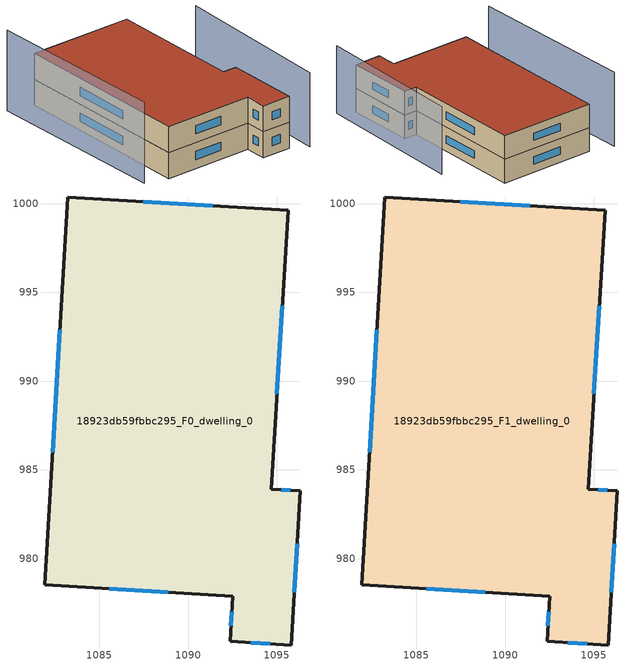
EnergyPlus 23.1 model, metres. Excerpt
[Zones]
18923db59fbbc295_F0_dwelling_0
 floor ground (EU_floor_Construction): 1095.63,999.63 1094.68,983.91 1096.33,983.81 1095.81,975.12 1092.36,975.33 1092.52,977.88 1081.91,978.52 1083.23,1000.38 z0
 wall outside (EU_wall_Construction): 1094.68,983.91 1095.63,999.63 1083.23,1000.38 1081.91,978.52 1092.52,977.88 1092.36,975.33 1095.81,975.12 1096.33,983.81 1094.68,983.91 z0:3
 window (EU_Window_Construction): 1095.01,989.29 1095.31,994.25 / 1095.77,983.84 1095.25,983.88 / 1095.99,978.1 1096.15,980.84 / 1093.54,975.26 1094.63,975.19 / 1092.46,977.01 1092.42,976.2 / 1085.54,978.3 1088.88,978.1 / 1082.78,992.9 1082.36,986 / 1091.39,999.89 1087.47,1000.13 z1.03:1.97
18923db59fbbc295_F1_dwelling_0
 floor to 18923db59fbbc295_F0_dwelling_0 (EU_floor_Construction): 1095.63,999.63 1094.68,983.91 1096.33,983.81 1095.81,975.12 1092.36,975.33 1092.52,977.88 1081.91,978.52 1083.23,1000.38 z3
 wall outside (EU_wall_Construction): 1094.68,983.91 1095.63,999.63 1083.23,1000.38 1081.91,978.52 1092.52,977.88 1092.36,975.33 1095.81,975.12 1096.33,983.81 1094.68,983.91 z3:6
 window (EU_Window_Construction): 1095.01,989.29 1095.31,994.25 / 1095.77,983.84 1095.25,983.88 / 1095.99,978.1 1096.15,980.84 / 1093.54,975.26 1094.63,975.19 / 1092.46,977.01 1092.42,976.2 / 1085.54,978.3 1088.88,978.1 / 1082.78,992.9 1082.36,986 / 1091.39,999.89 1087.47,1000.13 z4.03:4.97
 roof outside (EU_roof_Construction): 1095.81,975.12 1096.33,983.81 1094.68,983.91 1095.63,999.63 1083.23,1000.38 1081.91,978.52 1092.52,977.88 1092.36,975.33 z6
shading: 1080.25,1001.32 1079.33,979.51 z0:9.4; 1097.63,973.92 1099.38,993.2 z0:8.6
[Building]
EU S2 Campaign: North Axis=0; Terrain=City; Solar Distribution=FullExterior
[Site:Location]
Cape.Town.Intl.AP: Latitude=-33.965; Longitude=18.602; Time Zone=2; Elevation=46
[SizingPeriod:WeatherFileDays]
AnnualSizingPeriod: Begin Month=1; Begin Day of Month=1; End Month=12; End Day of Month=31; Day of Week for Start Day=Monday; Use Weather File Daylight Saving Period=No; Use Weather File Rain and Snow Indicators=No
[MATERIAL]
EU_InternalMass_Material: Roughness=MediumRough; Thickness=0.1; Conductivity=1; Density=1800; Specific Heat=900; Thermal Absorptance=0.9; Solar Absorptance=0.7; Visible Absorptance=0.7
[MATERIAL:NOMASS] Roughness=MediumRough; Thermal Absorptance=0.9; Solar Absorptance=0.7; Visible Absorptance=0.7
Name | Thermal Resistance
EU_wall_NoMass | 0.493876
EU_roof_NoMass | 0.449382
EU_floor_NoMass | 1.25
[WINDOWMATERIAL:SIMPLEGLAZINGSYSTEM]
EU_Window_SimpleGlazing: UFactor=4.4; Solar Heat Gain Coefficient=0.85; Visible Transmittance=0.85
[CONSTRUCTION]
EU_wall_Construction: EU_wall_NoMass
EU_roof_Construction: EU_roof_NoMass
EU_floor_Construction: EU_floor_NoMass
EU_Window_Construction: EU_Window_SimpleGlazing
EU_InternalMass_Construction: EU_InternalMass_Material
[ZONE] Type=1; Multiplier=1; Ceiling Height=autocalculate; Volume=873.638; Floor Area=autocalculate; Part of Total Floor Area=Yes
18923db59fbbc295_F0_dwelling_0; 18923db59fbbc295_F1_dwelling_0
[INTERNALMASS] Construction=EU_InternalMass_Construction; Surface Area=291.213
Name | Zone or ZoneList
18923db59fbbc295_F0_dwelling_0_EU_InternalMass | 18923db59fbbc295_F0_dwelling_0
18923db59fbbc295_F1_dwelling_0_EU_InternalMass | 18923db59fbbc295_F1_dwelling_0
[OTHEREQUIPMENT] Fuel Type=Electricity; Design Level Calculation Method=Watts/Area; Power per Zone Floor Area=1; Fraction Latent=0; Fraction Radiant=0; Fraction Lost=0; Carbon Dioxide Generation Rate=0; EndUse Subcategory=EU_Step8_InternalGains
Name | Zone or ZoneList or Space or SpaceList | Schedule
EU_Step8_InternalGain_18923db59fbbc295_F0_dwelling_0_f000 | 18923db59fbbc295_F0_dwelling_0 | EU_Step8_GainSchedule_18923db59fbbc295_F0_dwelling_0_f000
EU_Step8_InternalGain_18923db59fbbc295_F1_dwelling_0_f000 | 18923db59fbbc295_F1_dwelling_0 | EU_Step8_GainSchedule_18923db59fbbc295_F1_dwelling_0_f000
[ZONEVENTILATION:DESIGNFLOWRATE] Schedule=EU_AlwaysOn; Design Flow Rate Calculation Method=AirChanges/Hour; Air Changes per Hour=0.64; Ventilation Type=Natural; Fan Pressure Rise=0; Fan Total Efficiency=1; Constant Term Coefficient=1; Temperature Term Coefficient=0; Velocity Term Coefficient=0; Velocity Squared Term Coefficient=0; Minimum Indoor Temperature=-100; Maximum Indoor Temperature=100; Delta Temperature=-100; Minimum Outdoor Temperature=-100; Maximum Outdoor Temperature=100; Maximum Wind Speed=40
Name | Zone or ZoneList or Space or SpaceList
EU_ConstantAir_18923db59fbbc295_F0_dwelling_0 | 18923db59fbbc295_F0_dwelling_0
EU_ConstantAir_18923db59fbbc295_F1_dwelling_0 | 18923db59fbbc295_F1_dwelling_0
[HVACTEMPLATE:THERMOSTAT] Constant Heating Setpoint=20; Constant Cooling Setpoint=50
EU_HeatOnly_18923db59fbbc295_F0_dwelling_0; EU_HeatOnly_18923db59fbbc295_F1_dwelling_0
[HVACTEMPLATE:ZONE:IDEALLOADSAIRSYSTEM] System Availability Schedule=EU_AlwaysOn; Maximum Heating Supply Air Temperature=50; Minimum Cooling Supply Air Temperature=13; Maximum Heating Supply Air Humidity Ratio=0.0156; Minimum Cooling Supply Air Humidity Ratio=0.0077; Heating Limit=NoLimit; Cooling Limit=NoLimit; Heating Availability Schedule=EU_AlwaysOn; Cooling Availability Schedule=EU_CoolingOff; Dehumidification Control Type=ConstantSensibleHeatRatio; Cooling Sensible Heat Ratio=0.7; Dehumidification Setpoint=60; Humidification Control Type=None; Humidification Setpoint=30; Outdoor Air Method=None; Outdoor Air Flow Rate per Person=0.00944; Outdoor Air Flow Rate per Zone Floor Area=0; Outdoor Air Flow Rate per Zone=0; Demand Controlled Ventilation Type=None; Outdoor Air Economizer Type=NoEconomizer; Heat Recovery Type=None; Sensible Heat Recovery Effectiveness=0.7; Latent Heat Recovery Effectiveness=0.65
Name | Template Thermostat
18923db59fbbc295_F0_dwelling_0 | EU_HeatOnly_18923db59fbbc295_F0_dwelling_0
18923db59fbbc295_F1_dwelling_0 | EU_HeatOnly_18923db59fbbc295_F1_dwelling_0
[SIZING:ZONE] Zone Cooling Design Supply Air Temperature Input Method=SupplyAirTemperature; Zone Cooling Design Supply Air Temperature=13; Zone Heating Design Supply Air Temperature Input Method=SupplyAirTemperature; Zone Heating Design Supply Air Temperature=50; Zone Cooling Design Supply Air Humidity Ratio=0.008; Zone Heating Design Supply Air Humidity Ratio=0.008; Cooling Design Air Flow Method=DesignDay; Cooling Design Air Flow Rate=0; Cooling Minimum Air Flow per Zone Floor Area=0.000762; Cooling Minimum Air Flow=0; Cooling Minimum Air Flow Fraction=0.2; Heating Design Air Flow Method=DesignDay; Heating Design Air Flow Rate=0; Heating Maximum Air Flow per Zone Floor Area=0.002032; Heating Maximum Air Flow=0.141576; Heating Maximum Air Flow Fraction=0.3; Account for Dedicated Outdoor Air System=No; Dedicated Outdoor Air System Control Strategy=NeutralSupplyAir; Dedicated Outdoor Air Low Setpoint Temperature for Design=autosize; Dedicated Outdoor Air High Setpoint Temperature for Design=autosize; Zone Load Sizing Method=Sensible Load Only No Latent Load; Zone Latent Cooling Design Supply Air Humidity Ratio Input Method=HumidityRatioDifference; Zone Cooling Design Supply Air Humidity Ratio Difference=0.005; Zone Latent Heating Design Supply Air Humidity Ratio Input Method=HumidityRatioDifference; Zone Humidification Design Supply Air Humidity Ratio Difference=0.005
18923db59fbbc295_F0_dwelling_0; 18923db59fbbc295_F1_dwelling_0
[SCHEDULE:CONSTANT]
Name | Hourly Value
EU_AlwaysOn | 1
EU_CoolingOff | 0
[SCHEDULE:FILE] Column Number=1; Rows to Skip at Top=0; Number of Hours of Data=8760; Column Separator=Comma; Interpolate to Timestep=No; Minutes per Item=60; Adjust Schedule for Daylight Savings=Yes
Name | File
EU_Step8_GainSchedule_18923db59fbbc295_F0_dwelling_0_f000 | ../../schedules/18923db59fbbc295/18923db59fbbc295_F0_dwelling_0_f000_gain.csv
EU_Step8_GainSchedule_18923db59fbbc295_F1_dwelling_0_f000 | ../../schedules/18923db59fbbc295/18923db59fbbc295_F1_dwelling_0_f000_gain.csv
